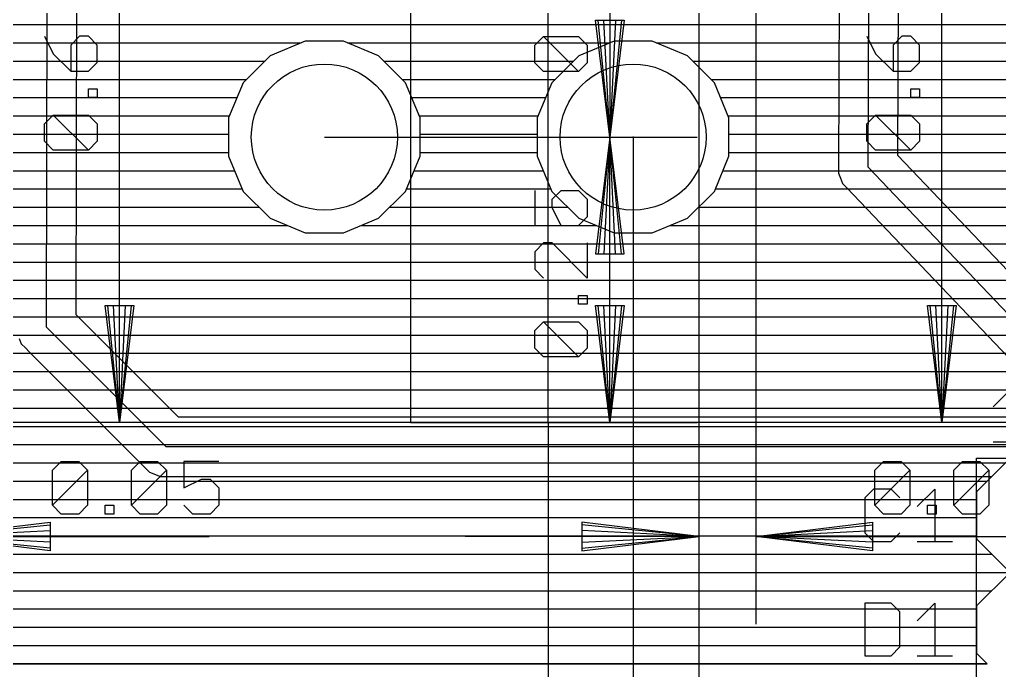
# Model space of a CAD drawing. Extents: x -0.28 to 5.55, y -0.74 to 2.72.
# Drawn here: x 3.061 to 3.92, y 0.314 to 0.884 of the extents above; entities that cross this region are included whole.
import ezdxf

# ---------------------------------------------------------------- set-up
doc = ezdxf.new("R2010")
doc.units = 0
for name, color, linetype in [('1', 22, 'CONTINUOUS'), ('16', 175, 'CONTINUOUS'), ('20', 2, 'CONTINUOUS'), ('21', 253, 'CONTINUOUS'), ('23', 7, 'CONTINUOUS'), ('47', 253, 'CONTINUOUS'), ('51', 253, 'CONTINUOUS')]:
    doc.layers.add(name, color=color, linetype=linetype)

msp = doc.modelspace()

# ---------------------------------------------------------------- linework, layer by layer
at = {"layer": '1'}
for p, q in [((3.085, 0.615), (3.086, 1.1315)), ((3.805, 0.755), (3.8065, 1.1315)), ((3.111021, 0.625749), (3.111731, 0.992624)), ((3.779934, 0.989559), (3.779001, 0.755367)), ((3.831041, 0.765356), (3.831948, 0.99283)), ((3.111513, 0.88), (3.779498, 0.88)), ((3.831498, 0.88), (4.501651, 0.88)), ((3.111482, 0.864), (3.30817, 0.864)), ((3.311791, 0.8655), (3.280918, 0.852712)), ((3.345209, 0.8655), (3.311791, 0.8655)), ((3.376082, 0.852712), (3.345209, 0.8655)), ((3.34883, 0.864), (3.57867, 0.864)), ((3.582291, 0.8655), (3.551418, 0.852712)), ((3.615709, 0.8655), (3.582291, 0.8655)), ((3.646582, 0.852712), (3.615709, 0.8655)), ((3.61933, 0.864), (3.779434, 0.864)), ((3.831434, 0.864), (4.02867, 0.864)), ((3.280918, 0.852712), (3.257288, 0.829082)), ((3.399712, 0.829082), (3.376082, 0.852712)), ((3.551418, 0.852712), (3.527788, 0.829082)), ((3.670212, 0.829082), (3.646582, 0.852712)), ((3.111451, 0.848), (3.276206, 0.848)), ((3.380794, 0.848), (3.546706, 0.848)), ((3.651294, 0.848), (3.77937, 0.848)), ((3.831371, 0.848), (3.996706, 0.848)), ((3.11142, 0.832), (3.260206, 0.832)), ((3.257288, 0.829082), (3.2445, 0.798209)), ((3.396794, 0.832), (3.530706, 0.832)), ((3.4125, 0.798209), (3.399712, 0.829082)), ((3.527788, 0.829082), (3.515, 0.798209)), ((3.667294, 0.832), (3.779307, 0.832)), ((3.683, 0.798209), (3.670212, 0.829082)), ((3.831307, 0.832), (3.980706, 0.832)), ((3.111389, 0.816), (3.251869, 0.816)), ((3.405131, 0.816), (3.522369, 0.816)), ((3.675631, 0.816), (3.779243, 0.816)), ((3.831243, 0.816), (3.972369, 0.816)), ((3.111358, 0.8), (3.245242, 0.8)), ((3.411758, 0.8), (3.515742, 0.8)), ((3.682258, 0.8), (3.779179, 0.8)), ((3.831179, 0.8), (3.965742, 0.8)), ((3.2445, 0.798209), (3.2445, 0.764791)), ((3.4125, 0.764791), (3.4125, 0.798209)), ((3.515, 0.798209), (3.515, 0.764791)), ((3.683, 0.764791), (3.683, 0.798209)), ((3.111327, 0.784), (3.2445, 0.784)), ((3.4125, 0.784), (3.515, 0.784)), ((3.683, 0.784), (3.779115, 0.784)), ((3.831116, 0.784), (3.965, 0.784)), ((3.111296, 0.768), (3.2445, 0.768)), ((3.2445, 0.764791), (3.257288, 0.733918)), ((3.399712, 0.733918), (3.4125, 0.764791)), ((3.4125, 0.768), (3.515, 0.768)), ((3.515, 0.764791), (3.527788, 0.733918)), ((3.670212, 0.733918), (3.683, 0.764791)), ((3.683, 0.768), (3.779052, 0.768)), ((4.016143, 0.571), (3.831041, 0.765356)), ((3.831052, 0.768), (3.965, 0.768)), ((3.111265, 0.752), (3.249798, 0.752)), ((3.407202, 0.752), (3.520298, 0.752)), ((3.677702, 0.752), (3.778919, 0.752)), ((3.779001, 0.755367), (3.778882, 0.750464)), ((3.778882, 0.750464), (3.778981, 0.750207)), ((3.778981, 0.750207), (3.77898, 0.749932)), ((3.77898, 0.749932), (3.780839, 0.745391)), ((4.005, 0.545), (3.805, 0.755)), ((3.843762, 0.752), (3.970298, 0.752)), ((3.780839, 0.745391), (3.782606, 0.740814)), ((3.782606, 0.740814), (3.782796, 0.740615)), ((3.782796, 0.740615), (3.7829, 0.74036)), ((3.7829, 0.74036), (3.786355, 0.736877)), ((3.111234, 0.736), (3.256426, 0.736)), ((3.257288, 0.733918), (3.280918, 0.710288)), ((3.376082, 0.710288), (3.399712, 0.733918)), ((3.400574, 0.736), (3.526926, 0.736)), ((3.527788, 0.733918), (3.551418, 0.710288)), ((3.646582, 0.710288), (3.670212, 0.733918)), ((3.671074, 0.736), (3.78719, 0.736)), ((3.786355, 0.736877), (3.977667, 0.536)), ((3.859, 0.736), (3.976926, 0.736)), ((3.111203, 0.72), (3.271206, 0.72)), ((3.385794, 0.72), (3.541706, 0.72)), ((3.656294, 0.72), (3.802429, 0.72)), ((3.874238, 0.72), (3.991706, 0.72)), ((3.111172, 0.704), (3.296099, 0.704)), ((3.280918, 0.710288), (3.311791, 0.6975)), ((3.345209, 0.6975), (3.376082, 0.710288)), ((3.360901, 0.704), (3.566599, 0.704)), ((3.551418, 0.710288), (3.582291, 0.6975)), ((3.615709, 0.6975), (3.646582, 0.710288)), ((3.631401, 0.704), (3.817667, 0.704)), ((3.889476, 0.704), (4.016599, 0.704)), ((3.311791, 0.6975), (3.345209, 0.6975)), ((3.582291, 0.6975), (3.615709, 0.6975)), ((3.111141, 0.688), (3.832905, 0.688)), ((3.904714, 0.688), (4.502148, 0.688)), ((3.11111, 0.672), (3.848143, 0.672)), ((3.111079, 0.656), (3.863381, 0.656)), ((3.111048, 0.64), (3.878619, 0.64)), ((3.200769, 0.536), (3.111021, 0.625749)), ((3.112769, 0.624), (3.893857, 0.624)), ((3.19, 0.51), (3.085, 0.615)), ((3.060966, 0.605082), (3.06293, 0.600315)), ((3.128769, 0.608), (3.909095, 0.608)), ((3.06293, 0.600315), (3.062948, 0.600296)), ((3.062948, 0.600296), (3.062958, 0.600272)), ((3.062958, 0.600272), (3.066579, 0.596651)), ((3.066579, 0.596651), (3.070229, 0.592987)), ((3.070229, 0.592987), (3.070254, 0.592977)), ((3.070254, 0.592977), (3.175272, 0.487958)), ((2.391095, 0.592), (3.07123, 0.592)), ((3.144769, 0.592), (3.924333, 0.592)), ((2.391083, 0.576), (3.08723, 0.576)), ((3.160769, 0.576), (3.939571, 0.576)), ((2.391071, 0.56), (3.10323, 0.56)), ((3.176769, 0.56), (3.95481, 0.56)), ((2.391059, 0.544), (3.11923, 0.544)), ((3.192769, 0.544), (3.970048, 0.544)), ((3.977667, 0.536), (3.200769, 0.536)), ((2.391047, 0.528), (3.13523, 0.528)), ((2.391035, 0.512), (3.15123, 0.512)), ((4.49, 0.51), (3.19, 0.51)), ((2.391023, 0.496), (3.16723, 0.496)), ((3.175272, 0.487958), (3.184828, 0.484)), ((3.184828, 0.484), (3.91329, 0.484)), ((3.91329, 0.484), (3.9, 0.470711)), ((2.391011, 0.48), (3.90929, 0.48)), ((2.4, 0.464), (3.9, 0.464)), ((3.9, 0.470711), (3.9, 0.429289)), ((2.4, 0.448), (3.9, 0.448)), ((2.4, 0.432), (3.9, 0.432)), ((3.9, 0.429289), (3.929289, 0.4)), ((2.386711, 0.416), (3.913289, 0.416)), ((2.370711, 0.4), (3.929289, 0.4)), ((3.929289, 0.4), (3.9, 0.370711)), ((2.38671, 0.384), (3.913289, 0.384)), ((3.9, 0.370711), (3.9, 0.329289)), ((2.4, 0.368), (3.9, 0.368)), ((2.4, 0.352), (3.9, 0.352)), ((2.4, 0.336), (3.9, 0.336)), ((3.9, 0.329289), (3.90929, 0.32)), ((3.90929, 0.32), (2.39071, 0.32)), ((2.39071, 0.32), (3.909289, 0.32))]:
    msp.add_line(p, q, dxfattribs=at)
at = {"layer": '16'}
for p, q in [((0.62, 0.88), (4.879213, 0.88)), ((2.89883, 0.864), (3.30817, 0.864)), ((3.311791, 0.8655), (3.280918, 0.852712)), ((3.345209, 0.8655), (3.311791, 0.8655)), ((3.376082, 0.852712), (3.345209, 0.8655)), ((3.34883, 0.864), (3.57867, 0.864)), ((3.582291, 0.8655), (3.551418, 0.852712)), ((3.615709, 0.8655), (3.582291, 0.8655)), ((3.646582, 0.852712), (3.615709, 0.8655)), ((3.61933, 0.864), (4.02867, 0.864)), ((3.280918, 0.852712), (3.257288, 0.829082)), ((3.399712, 0.829082), (3.376082, 0.852712)), ((3.551418, 0.852712), (3.527788, 0.829082)), ((3.670212, 0.829082), (3.646582, 0.852712)), ((2.930794, 0.848), (3.276206, 0.848)), ((3.380794, 0.848), (3.546706, 0.848)), ((3.651294, 0.848), (3.996706, 0.848)), ((2.946794, 0.832), (3.260206, 0.832)), ((3.257288, 0.829082), (3.2445, 0.798209)), ((3.396794, 0.832), (3.530706, 0.832)), ((3.4125, 0.798209), (3.399712, 0.829082)), ((3.527788, 0.829082), (3.515, 0.798209)), ((3.667294, 0.832), (3.980706, 0.832)), ((3.683, 0.798209), (3.670212, 0.829082)), ((2.955131, 0.816), (3.251869, 0.816)), ((3.405131, 0.816), (3.522369, 0.816)), ((3.675631, 0.816), (3.972369, 0.816)), ((2.961758, 0.8), (3.245242, 0.8)), ((3.411758, 0.8), (3.515742, 0.8)), ((3.682258, 0.8), (3.965742, 0.8)), ((3.2445, 0.798209), (3.2445, 0.764791)), ((3.4125, 0.764791), (3.4125, 0.798209)), ((3.515, 0.798209), (3.515, 0.764791)), ((3.683, 0.764791), (3.683, 0.798209)), ((2.9625, 0.784), (3.2445, 0.784)), ((3.4125, 0.784), (3.515, 0.784)), ((3.683, 0.784), (3.965, 0.784)), ((2.9625, 0.768), (3.2445, 0.768)), ((3.2445, 0.764791), (3.257288, 0.733918)), ((3.399712, 0.733918), (3.4125, 0.764791)), ((3.4125, 0.768), (3.515, 0.768)), ((3.515, 0.764791), (3.527788, 0.733918)), ((3.670212, 0.733918), (3.683, 0.764791)), ((3.683, 0.768), (3.965, 0.768)), ((2.957202, 0.752), (3.249798, 0.752)), ((3.407202, 0.752), (3.520298, 0.752)), ((3.677702, 0.752), (3.970298, 0.752)), ((2.950574, 0.736), (3.256426, 0.736)), ((3.257288, 0.733918), (3.280918, 0.710288)), ((3.376082, 0.710288), (3.399712, 0.733918)), ((3.400574, 0.736), (3.526926, 0.736)), ((3.527788, 0.733918), (3.551418, 0.710288)), ((3.646582, 0.710288), (3.670212, 0.733918)), ((3.671074, 0.736), (3.976926, 0.736)), ((2.935794, 0.72), (3.271206, 0.72)), ((3.385794, 0.72), (3.541706, 0.72)), ((3.656294, 0.72), (3.991706, 0.72)), ((2.910901, 0.704), (3.296099, 0.704)), ((3.280918, 0.710288), (3.311791, 0.6975)), ((3.345209, 0.6975), (3.376082, 0.710288)), ((3.360901, 0.704), (3.566599, 0.704)), ((3.551418, 0.710288), (3.582291, 0.6975)), ((3.615709, 0.6975), (3.646582, 0.710288)), ((3.631401, 0.704), (4.016599, 0.704)), ((3.311791, 0.6975), (3.345209, 0.6975)), ((3.582291, 0.6975), (3.615709, 0.6975)), ((0.62, 0.688), (4.879213, 0.688)), ((0.62, 0.672), (4.879213, 0.672)), ((0.62, 0.656), (4.879213, 0.656)), ((0.62, 0.64), (4.879213, 0.64)), ((0.62, 0.624), (4.879213, 0.624)), ((0.62, 0.608), (4.879213, 0.608)), ((0.62, 0.592), (4.879213, 0.592)), ((0.62, 0.576), (4.879213, 0.576)), ((0.62, 0.56), (4.879213, 0.56)), ((0.62, 0.544), (4.879213, 0.544)), ((0.62, 0.528), (4.879213, 0.528)), ((0.62, 0.512), (4.879213, 0.512)), ((3.929289, 0.5), (3.9, 0.470711)), ((2.37471, 0.496), (3.925289, 0.496)), ((2.39071, 0.48), (3.909289, 0.48)), ((2.4, 0.464), (3.9, 0.464)), ((3.9, 0.470711), (3.9, 0.429289)), ((2.4, 0.448), (3.9, 0.448)), ((2.4, 0.432), (3.9, 0.432)), ((3.9, 0.429289), (3.929289, 0.4)), ((2.386711, 0.416), (3.913289, 0.416)), ((2.370711, 0.4), (3.929289, 0.4)), ((3.929289, 0.4), (3.9, 0.370711)), ((2.383882, 0.384), (3.913289, 0.384)), ((3.9, 0.370711), (3.9, 0.329289)), ((2.398, 0.368), (3.9, 0.368)), ((2.398, 0.352), (3.9, 0.352)), ((2.398, 0.336), (3.9, 0.336)), ((3.9, 0.329289), (3.90929, 0.32)), ((3.90929, 0.32), (2.387882, 0.32)), ((2.387882, 0.32), (3.909289, 0.32))]:
    msp.add_line(p, q, dxfattribs=at)
at = {"layer": '20'}
for centre in [(3.3285, 0.7815), (3.599, 0.7815)]:
    msp.add_circle(centre, 0.064, dxfattribs=at)
at = {"layer": '21'}
for p, q in [((3.9145, 0.545193), (3.929846, 0.560539)), ((3.9145, 0.5145), (3.945193, 0.5145)), ((3.809673, 0.473039), (3.802, 0.465366)), ((3.82502, 0.473039), (3.809673, 0.473039)), ((3.832693, 0.465366), (3.82502, 0.473039)), ((3.848039, 0.457693), (3.863386, 0.473039)), ((3.863386, 0.473039), (3.863386, 0.427)), ((3.802, 0.465366), (3.802, 0.434673)), ((3.802, 0.434673), (3.809673, 0.427)), ((3.82502, 0.427), (3.832693, 0.434673)), ((3.809673, 0.427), (3.82502, 0.427)), ((3.848039, 0.427), (3.878732, 0.427)), ((3.802, 0.373039), (3.802, 0.327)), ((3.82502, 0.373039), (3.802, 0.373039)), ((3.832693, 0.365366), (3.82502, 0.373039)), ((3.848039, 0.357693), (3.863386, 0.373039)), ((3.863386, 0.373039), (3.863386, 0.327)), ((3.832693, 0.334673), (3.832693, 0.365366)), ((3.802, 0.327), (3.82502, 0.327)), ((3.82502, 0.327), (3.832693, 0.334673)), ((3.848039, 0.327), (3.878732, 0.327))]:
    msp.add_line(p, q, dxfattribs=at)
at = {"layer": '23'}
msp.add_point((3.599, 0.7815), dxfattribs=at)
at = {"layer": '47'}
for p, q in [((3.149, 0.5315), (3.149, 1.1835)), ((3.8695, 0.5315), (3.8695, 1.1835)), ((3.7065, 1.1315), (3.7065, 0.354728)), ((3.6565, 1.048), (3.6565, 0.154728)), ((3.5785, 1.0315), (3.5785, 0.7815)), ((3.5785, 1.0315), (3.5785, 0.826776)), ((3.6565, 1.0315), (3.6565, 0.354728)), ((3.5785, 0.7815), (3.565931, 0.883862)), ((3.565931, 0.883862), (3.591069, 0.883862)), ((3.5785, 0.7815), (3.568264, 0.883862)), ((3.5785, 0.7815), (3.573382, 0.883862)), ((3.591069, 0.883862), (3.5785, 0.7815)), ((3.583618, 0.883862), (3.5785, 0.7815)), ((3.588736, 0.883862), (3.5785, 0.7815)), ((3.083343, 0.869817), (3.091016, 0.854471)), ((3.114036, 0.869817), (3.106362, 0.862144)), ((3.121709, 0.869817), (3.114036, 0.869817)), ((3.129382, 0.862144), (3.121709, 0.869817)), ((3.512843, 0.86194), (3.520516, 0.869613)), ((3.520516, 0.869613), (3.551209, 0.869613)), ((3.551209, 0.83892), (3.520516, 0.869613)), ((3.551209, 0.869613), (3.558882, 0.86194)), ((3.803843, 0.869817), (3.811516, 0.854471)), ((3.834536, 0.869817), (3.826862, 0.862144)), ((3.842209, 0.869817), (3.834536, 0.869817)), ((3.849882, 0.862144), (3.842209, 0.869817)), ((3.106362, 0.862144), (3.106362, 0.839124)), ((3.129382, 0.846797), (3.129382, 0.862144)), ((3.512843, 0.846594), (3.512843, 0.86194)), ((3.558882, 0.86194), (3.558882, 0.846594)), ((3.826862, 0.862144), (3.826862, 0.839124)), ((3.849882, 0.846797), (3.849882, 0.862144)), ((3.091016, 0.854471), (3.106362, 0.839124)), ((3.811516, 0.854471), (3.826862, 0.839124)), ((3.121709, 0.839124), (3.129382, 0.846797)), ((3.520516, 0.83892), (3.512843, 0.846594)), ((3.558882, 0.846594), (3.551209, 0.83892)), ((3.842209, 0.839124), (3.849882, 0.846797)), ((3.106362, 0.839124), (3.121709, 0.839124)), ((3.551209, 0.83892), (3.520516, 0.83892)), ((3.826862, 0.839124), (3.842209, 0.839124)), ((3.121709, 0.816105), (3.121709, 0.823778)), ((3.121709, 0.823778), (3.129382, 0.823778)), ((3.129382, 0.816105), (3.121709, 0.816105)), ((3.129382, 0.823778), (3.129382, 0.816105)), ((3.842209, 0.816105), (3.842209, 0.823778)), ((3.842209, 0.823778), (3.849882, 0.823778)), ((3.849882, 0.816105), (3.842209, 0.816105)), ((3.849882, 0.823778), (3.849882, 0.816105)), ((3.083343, 0.793085), (3.091016, 0.800758)), ((3.091016, 0.800758), (3.121709, 0.800758)), ((3.121709, 0.770066), (3.091016, 0.800758)), ((3.121709, 0.800758), (3.129382, 0.793085)), ((3.803843, 0.793085), (3.811516, 0.800758)), ((3.811516, 0.800758), (3.842209, 0.800758)), ((3.842209, 0.770066), (3.811516, 0.800758)), ((3.842209, 0.800758), (3.849882, 0.793085)), ((3.083343, 0.777739), (3.083343, 0.793085)), ((3.129382, 0.793085), (3.129382, 0.777739)), ((3.803843, 0.777739), (3.803843, 0.793085)), ((3.849882, 0.793085), (3.849882, 0.777739)), ((3.3285, 0.7815), (3.655272, 0.7815)), ((3.5785, 0.7815), (3.565931, 0.679138)), ((3.5785, 0.7815), (3.568264, 0.679138)), ((3.5785, 0.7815), (3.573382, 0.679138)), ((3.5785, 0.5315), (3.5785, 0.7815)), ((3.591069, 0.679138), (3.5785, 0.7815)), ((3.583618, 0.679138), (3.5785, 0.7815)), ((3.588736, 0.679138), (3.5785, 0.7815)), ((3.5785, 0.7815), (3.5785, 0.7815)), ((3.599, 0.7815), (3.599, -0.045272)), ((3.091016, 0.770066), (3.083343, 0.777739)), ((3.129382, 0.777739), (3.121709, 0.770066)), ((3.811516, 0.770066), (3.803843, 0.777739)), ((3.849882, 0.777739), (3.842209, 0.770066)), ((3.121709, 0.770066), (3.091016, 0.770066)), ((3.842209, 0.770066), (3.811516, 0.770066)), ((3.512843, 0.734711), (3.512843, 0.704018)), ((3.528189, 0.727038), (3.535862, 0.734711)), ((3.535862, 0.734711), (3.551209, 0.734711)), ((3.551209, 0.734711), (3.558882, 0.727038)), ((3.528189, 0.719365), (3.528189, 0.727038)), ((3.558882, 0.727038), (3.558882, 0.711692)), ((3.535862, 0.704018), (3.528189, 0.719365)), ((3.512843, 0.704018), (3.535862, 0.704018)), ((3.558882, 0.711692), (3.551209, 0.704018)), ((3.520516, 0.688672), (3.512843, 0.680999)), ((3.528189, 0.688672), (3.520516, 0.688672)), ((3.558882, 0.657979), (3.528189, 0.688672)), ((3.558882, 0.688672), (3.558882, 0.657979)), ((3.512843, 0.680999), (3.512843, 0.665652)), ((3.565931, 0.679138), (3.591069, 0.679138)), ((3.512843, 0.665652), (3.520516, 0.657979)), ((3.551209, 0.63496), (3.551209, 0.642633)), ((3.551209, 0.642633), (3.558882, 0.642633)), ((3.558882, 0.642633), (3.558882, 0.63496)), ((3.149, 0.5315), (3.136431, 0.633862)), ((3.136431, 0.633862), (3.161569, 0.633862)), ((3.149, 0.5315), (3.138764, 0.633862)), ((3.149, 0.5315), (3.143882, 0.633862)), ((3.161569, 0.633862), (3.149, 0.5315)), ((3.154118, 0.633862), (3.149, 0.5315)), ((3.159236, 0.633862), (3.149, 0.5315)), ((3.558882, 0.63496), (3.551209, 0.63496)), ((3.5785, 0.5315), (3.565931, 0.633862)), ((3.565931, 0.633862), (3.591069, 0.633862)), ((3.5785, 0.5315), (3.568264, 0.633862)), ((3.5785, 0.5315), (3.573382, 0.633862)), ((3.591069, 0.633862), (3.5785, 0.5315)), ((3.583618, 0.633862), (3.5785, 0.5315)), ((3.588736, 0.633862), (3.5785, 0.5315)), ((3.8695, 0.5315), (3.856931, 0.633862)), ((3.856931, 0.633862), (3.882069, 0.633862)), ((3.8695, 0.5315), (3.859264, 0.633862)), ((3.8695, 0.5315), (3.864382, 0.633862)), ((3.882069, 0.633862), (3.8695, 0.5315)), ((3.874618, 0.633862), (3.8695, 0.5315)), ((3.879736, 0.633862), (3.8695, 0.5315)), ((3.512843, 0.61194), (3.520516, 0.619613)), ((3.520516, 0.619613), (3.551209, 0.619613)), ((3.551209, 0.58892), (3.520516, 0.619613)), ((3.551209, 0.619613), (3.558882, 0.61194)), ((3.512843, 0.596594), (3.512843, 0.61194)), ((3.558882, 0.61194), (3.558882, 0.596594)), ((3.520516, 0.58892), (3.512843, 0.596594)), ((3.558882, 0.596594), (3.551209, 0.58892)), ((3.551209, 0.58892), (3.520516, 0.58892)), ((3.5245, 0.5315), (3.072228, 0.5315)), ((3.404, 0.5315), (3.655272, 0.5315)), ((3.5245, 0.5315), (3.5245, -0.045272)), ((4.245, 0.5315), (3.792728, 0.5315)), ((3.090362, 0.489484), (3.098035, 0.497157)), ((3.090362, 0.458791), (3.090362, 0.489484)), ((3.090362, 0.458791), (3.121055, 0.489484)), ((3.098035, 0.497157), (3.113382, 0.497157)), ((3.113382, 0.497157), (3.121055, 0.489484)), ((3.121055, 0.489484), (3.121055, 0.458791)), ((3.159421, 0.489484), (3.167094, 0.497157)), ((3.159421, 0.458791), (3.159421, 0.489484)), ((3.159421, 0.458791), (3.190114, 0.489484)), ((3.167094, 0.497157), (3.182441, 0.497157)), ((3.182441, 0.497157), (3.190114, 0.489484)), ((3.190114, 0.489484), (3.190114, 0.458791)), ((3.236153, 0.497157), (3.20546, 0.497157)), ((3.20546, 0.497157), (3.20546, 0.474138)), ((3.810862, 0.489484), (3.818535, 0.497157)), ((3.810862, 0.458791), (3.810862, 0.489484)), ((3.810862, 0.458791), (3.841555, 0.489484)), ((3.818535, 0.497157), (3.833882, 0.497157)), ((3.833882, 0.497157), (3.841555, 0.489484)), ((3.841555, 0.489484), (3.841555, 0.458791)), ((3.879921, 0.489484), (3.887594, 0.497157)), ((3.879921, 0.458791), (3.879921, 0.489484)), ((3.879921, 0.458791), (3.910614, 0.489484)), ((3.887594, 0.497157), (3.902941, 0.497157)), ((3.902941, 0.497157), (3.910614, 0.489484)), ((3.910614, 0.489484), (3.910614, 0.458791)), ((3.20546, 0.474138), (3.220807, 0.481811)), ((3.220807, 0.481811), (3.22848, 0.481811)), ((3.22848, 0.481811), (3.236153, 0.474138)), ((3.236153, 0.474138), (3.236153, 0.458791)), ((3.098035, 0.451118), (3.090362, 0.458791)), ((3.121055, 0.458791), (3.113382, 0.451118)), ((3.136401, 0.451118), (3.136401, 0.458791)), ((3.136401, 0.458791), (3.144075, 0.458791)), ((3.144075, 0.458791), (3.144075, 0.451118)), ((3.167094, 0.451118), (3.159421, 0.458791)), ((3.190114, 0.458791), (3.182441, 0.451118)), ((3.213133, 0.451118), (3.20546, 0.458791)), ((3.236153, 0.458791), (3.22848, 0.451118)), ((3.818535, 0.451118), (3.810862, 0.458791)), ((3.841555, 0.458791), (3.833882, 0.451118)), ((3.856901, 0.451118), (3.856901, 0.458791)), ((3.856901, 0.458791), (3.864575, 0.458791)), ((3.864575, 0.458791), (3.864575, 0.451118)), ((3.887594, 0.451118), (3.879921, 0.458791)), ((3.910614, 0.458791), (3.902941, 0.451118)), ((3.113382, 0.451118), (3.098035, 0.451118)), ((3.144075, 0.451118), (3.136401, 0.451118)), ((3.182441, 0.451118), (3.167094, 0.451118)), ((3.22848, 0.451118), (3.213133, 0.451118)), ((3.833882, 0.451118), (3.818535, 0.451118)), ((3.864575, 0.451118), (3.856901, 0.451118)), ((3.902941, 0.451118), (3.887594, 0.451118)), ((2.986, 0.4315), (3.088362, 0.444069)), ((2.986, 0.4315), (3.088362, 0.441736)), ((3.088362, 0.444069), (3.088362, 0.418931)), ((3.6565, 0.4315), (3.554138, 0.444069)), ((3.554138, 0.444069), (3.554138, 0.418931)), ((3.6565, 0.4315), (3.554138, 0.441736)), ((3.7065, 0.4315), (3.808862, 0.444069)), ((3.7065, 0.4315), (3.808862, 0.441736)), ((3.808862, 0.444069), (3.808862, 0.418931)), ((2.986, 0.4315), (3.088362, 0.436618)), ((2.986, 0.4315), (3.227521, 0.4315)), ((3.088362, 0.418931), (2.986, 0.4315)), ((3.088362, 0.426382), (2.986, 0.4315)), ((3.088362, 0.421264), (2.986, 0.4315)), ((3.6565, 0.4315), (3.451776, 0.4315)), ((3.6565, 0.4315), (3.554138, 0.436618)), ((3.554138, 0.418931), (3.6565, 0.4315)), ((3.554138, 0.426382), (3.6565, 0.4315)), ((3.554138, 0.421264), (3.6565, 0.4315)), ((3.7065, 0.4315), (3.808862, 0.436618)), ((3.7065, 0.4315), (3.948021, 0.4315)), ((3.808862, 0.418931), (3.7065, 0.4315)), ((3.808862, 0.426382), (3.7065, 0.4315)), ((3.808862, 0.421264), (3.7065, 0.4315))]:
    msp.add_line(p, q, dxfattribs=at)
at = {"layer": '51'}
for p, q in [((3.404, 1.1835), (3.404, 0.5315)), ((3.5245, 0.5315), (3.5245, 1.1835)), ((3.404, 0.5315), (2.804, 0.5315)), ((4.1245, 0.5315), (3.5245, 0.5315)), ((3.9, 0.4), (3.9, 0.5)), ((3.9, 0.5), (3.985, 0.5)), ((3.9, 0.3), (3.9, 0.4)), ((3.9, 0.4), (3.985, 0.4))]:
    msp.add_line(p, q, dxfattribs=at)

doc.saveas('drawing.dxf')
